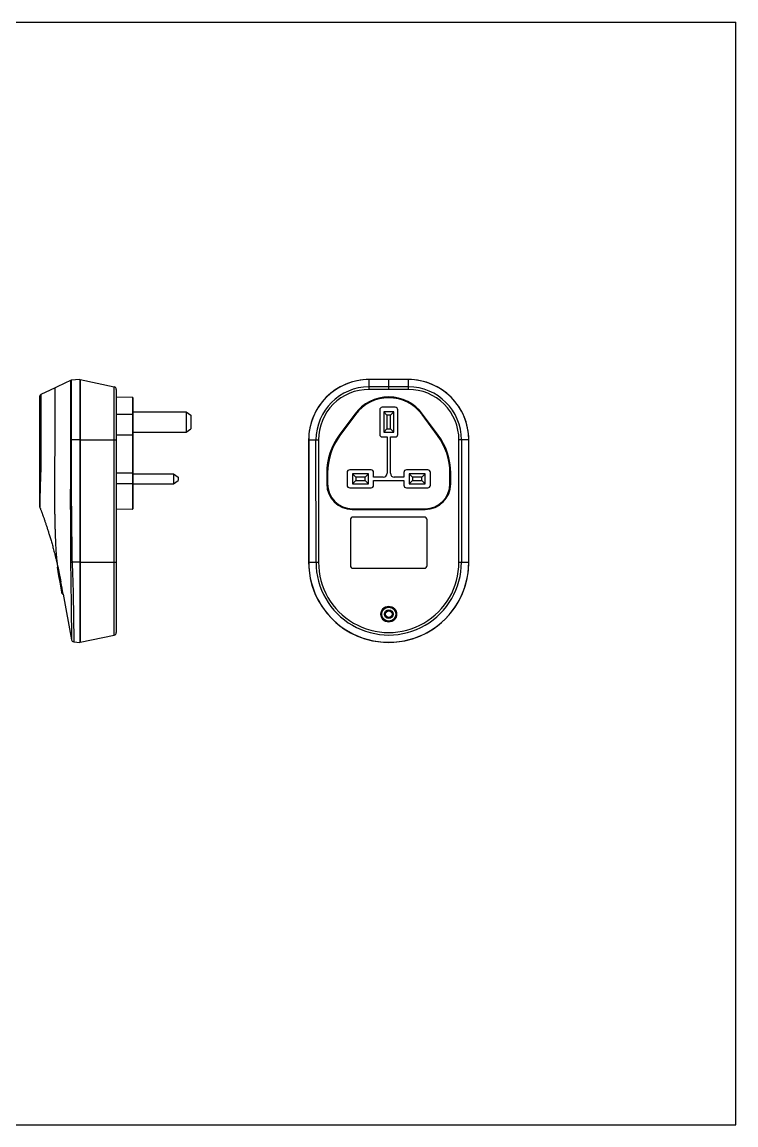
# Model space of a CAD drawing. Header units: millimetres. Extents: x 0 to 559, y 0 to 432.
# Drawn here: x 279.4 to 558.8, y 0 to 431.8 of the extents above; entities that cross this region are included whole.
import ezdxf

# ---------------------------------------------------------------- set-up
doc = ezdxf.new("R2010")
doc.units = ezdxf.units.MM
doc.header["$LTSCALE"] = 30.734
doc.layers.get('0').update_dxf_attribs({"linetype": 'CONTINUOUS'})
doc.layers.add('06___PRT_ALL_SURFS', color=7, linetype='CONTINUOUS')

msp = doc.modelspace()

# ---------------------------------------------------------------- linework, layer by layer
at = {"color": 7, "linetype": 'Continuous'}
for p, q in [((0, 431.8), (558.8, 431.8)), ((558.8, 0), (558.8, 431.8)), ((298.31, 291.44), (298.31, 291.44)), ((302.06, 291.83), (298.65, 291.53)), ((302.06, 291.83), (302.06, 188.95)), ((302.16, 291.44), (302.06, 291.44)), ((302.16, 291.81), (302.16, 188.97)), ((302.16, 291.81), (315.47, 288.95)), ((430.62, 291.83), (415.19, 291.83)), ((415.19, 287.97), (415.19, 291.81)), ((430.62, 291.81), (415.19, 291.81)), ((422.91, 287.97), (422.91, 291.81)), ((430.62, 287.97), (430.62, 291.81)), ((286.36, 241.89), (286.36, 285.39)), ((286.36, 285.39), (286.36, 285.39)), ((286.63, 285.89), (286.48, 285.75)), ((286.62, 285.88), (286.48, 285.74)), ((286.62, 285.88), (286.48, 285.74)), ((286.7, 285.93), (286.62, 285.88)), ((286.71, 285.93), (286.62, 285.88)), ((286.7, 285.93), (286.63, 285.89)), ((286.7, 285.93), (286.7, 285.93)), ((286.7, 285.93), (286.71, 285.93)), ((286.7, 285.93), (286.7, 285.93)), ((292.32, 288.59), (292.3, 288.59)), ((292.3, 288.59), (292.3, 288.58)), ((292.3, 288.58), (292.3, 288.58)), ((315.47, 191.82), (315.47, 288.95)), ((316.26, 287.97), (316.26, 192.8)), ((316.26, 285.03), (322.56, 284.92)), ((430.62, 288.95), (415.19, 288.95)), ((430.62, 287.97), (415.19, 287.97)), ((322.56, 284.92), (322.56, 241.08)), ((322.76, 284.72), (322.76, 241.28)), ((425.44, 280.97), (420.38, 280.97)), ((316.26, 278.33), (322.56, 278.27)), ((322.76, 279.15), (343.66, 279.15)), ((343.66, 279.15), (343.66, 271.19)), ((343.66, 279.15), (345.46, 277.85)), ((345.46, 277.85), (345.46, 272.49)), ((409.63, 278.33), (403.54, 270.09)), ((409.72, 278.27), (403.63, 270.02)), ((409.88, 278.15), (403.79, 269.9)), ((409.63, 278.33), (409.88, 278.15)), ((419.38, 279.97), (419.38, 270.37)), ((420.93, 279.15), (420.93, 271.19)), ((420.93, 279.15), (422.23, 277.85)), ((424.89, 279.15), (420.93, 279.15)), ((422.23, 277.85), (422.23, 272.49)), ((423.59, 277.85), (422.23, 277.85)), ((424.89, 279.15), (423.59, 277.85)), ((423.59, 272.49), (423.59, 277.85)), ((424.89, 271.19), (424.89, 279.15)), ((426.44, 270.37), (426.44, 279.97)), ((435.93, 278.15), (436.18, 278.33)), ((442.02, 269.9), (435.93, 278.15)), ((442.18, 270.02), (436.09, 278.27)), ((442.27, 270.09), (436.18, 278.33)), ((343.66, 271.19), (345.46, 272.49)), ((420.93, 271.19), (422.23, 272.49)), ((422.23, 272.49), (423.59, 272.49)), ((424.89, 271.19), (423.59, 272.49)), ((298.63, 268.19), (298.31, 268.2)), ((302.16, 268.19), (298.63, 268.19)), ((302.16, 268.2), (316.26, 268.2)), ((322.56, 270.02), (316.26, 270.09)), ((322.76, 271.19), (343.66, 271.19)), ((391.56, 268.19), (391.57, 220.28)), ((391.58, 268.2), (391.59, 220.29)), ((391.58, 268.2), (395.42, 268.2)), ((394.45, 220.29), (394.44, 268.2)), ((395.42, 268.2), (395.42, 220.29)), ((403.79, 269.9), (403.54, 270.09)), ((420.38, 269.37), (422.26, 269.37)), ((420.93, 271.19), (424.89, 271.19)), ((422.26, 269.37), (422.26, 255.12)), ((423.56, 255.12), (423.56, 269.37)), ((423.56, 269.37), (425.44, 269.37)), ((442.02, 269.9), (442.27, 270.09)), ((450.39, 220.29), (450.4, 268.2)), ((454.23, 268.2), (450.4, 268.2)), ((451.37, 268.2), (451.37, 220.29)), ((454.22, 220.29), (454.23, 268.2)), ((454.24, 220.28), (454.25, 268.19)), ((322.76, 255.24), (316.26, 255.24)), ((322.76, 254.95), (338.66, 254.95)), ((338.66, 254.95), (338.66, 250.99)), ((338.66, 254.95), (340.46, 253.65)), ((398.66, 255.24), (398.66, 250.97)), ((398.97, 255.24), (398.66, 255.24)), ((398.77, 255.24), (398.77, 250.97)), ((398.97, 255.24), (398.97, 250.97)), ((406.62, 255.49), (406.62, 250.45)), ((415.98, 256.49), (407.62, 256.49)), ((408.67, 254.95), (408.67, 250.99)), ((408.67, 254.95), (409.97, 253.65)), ((414.93, 254.95), (408.67, 254.95)), ((414.93, 254.95), (413.63, 253.65)), ((414.93, 250.99), (414.93, 254.95)), ((416.98, 253.62), (416.98, 255.49)), ((428.84, 255.49), (428.84, 253.62)), ((438.2, 256.49), (429.84, 256.49)), ((430.89, 254.95), (430.89, 250.99)), ((437.15, 254.95), (430.89, 254.95)), ((430.89, 254.95), (432.19, 253.65)), ((437.15, 254.95), (435.85, 253.65)), ((437.15, 250.99), (437.15, 254.95)), ((439.2, 250.45), (439.2, 255.49)), ((446.85, 255.24), (447.16, 255.24)), ((446.85, 250.97), (446.85, 255.24)), ((447.05, 250.97), (447.05, 255.24)), ((447.16, 250.97), (447.16, 255.24)), ((322.76, 250.97), (316.26, 250.97)), ((322.76, 250.99), (338.66, 250.99)), ((338.66, 250.99), (340.46, 252.29)), ((340.46, 253.65), (340.46, 252.29)), ((398.97, 250.97), (398.66, 250.97)), ((408.67, 250.99), (409.97, 252.29)), ((408.67, 250.99), (414.93, 250.99)), ((409.97, 253.65), (409.97, 252.29)), ((413.63, 253.65), (409.97, 253.65)), ((409.97, 252.29), (413.63, 252.29)), ((413.63, 252.29), (413.63, 253.65)), ((414.93, 250.99), (413.63, 252.29)), ((420.76, 253.62), (416.98, 253.62)), ((416.98, 250.45), (416.98, 252.32)), ((416.98, 252.32), (428.84, 252.32)), ((428.84, 253.62), (425.06, 253.62)), ((428.84, 252.32), (428.84, 250.45)), ((430.89, 250.99), (432.19, 252.29)), ((430.89, 250.99), (437.15, 250.99)), ((432.19, 253.65), (432.19, 252.29)), ((435.85, 253.65), (432.19, 253.65)), ((432.19, 252.29), (435.85, 252.29)), ((435.85, 252.29), (435.85, 253.65)), ((437.15, 250.99), (435.85, 252.29)), ((446.85, 250.97), (447.16, 250.97)), ((407.62, 249.45), (415.98, 249.45)), ((429.84, 249.45), (438.2, 249.45)), ((286.36, 241.89), (286.41, 241.66)), ((286.39, 243.76), (286.39, 243.7)), ((286.39, 243.7), (286.39, 243.56)), ((286.39, 243.56), (286.39, 243.5)), ((286.4, 242.38), (286.4, 242.19)), ((322.56, 241.08), (316.26, 240.97)), ((408.66, 241.28), (408.66, 240.97)), ((408.66, 241.28), (437.16, 241.28)), ((408.66, 241.08), (437.16, 241.08)), ((408.66, 240.97), (437.16, 240.97)), ((408.91, 237.98), (408.91, 237.97)), ((436.91, 237.98), (408.91, 237.98)), ((436.91, 237.97), (408.91, 237.97)), ((436.91, 237.98), (436.91, 237.97)), ((437.16, 241.28), (437.16, 240.97)), ((407.9, 236.97), (407.9, 218.97)), ((407.9, 236.97), (407.91, 236.97)), ((407.91, 236.97), (407.91, 218.97)), ((437.92, 236.97), (437.91, 236.97)), ((437.91, 218.97), (437.91, 236.97)), ((437.92, 218.97), (437.92, 236.97)), ((302.16, 220.28), (298.97, 220.28)), ((302.16, 220.29), (316.26, 220.29)), ((391.59, 220.29), (395.42, 220.29)), ((450.39, 220.29), (454.22, 220.29)), ((293.41, 218.57), (293.21, 218.33)), ((293.84, 214.95), (293.21, 218.33)), ((293.42, 218.53), (293.42, 218.52)), ((293.56, 217.73), (293.57, 217.63)), ((293.57, 217.63), (293.57, 217.63)), ((293.61, 217.62), (293.61, 217.63)), ((407.9, 218.97), (407.91, 218.97)), ((408.91, 217.97), (436.91, 217.97)), ((408.91, 217.96), (408.91, 217.97)), ((408.91, 217.96), (436.91, 217.96)), ((436.91, 217.96), (436.91, 217.97)), ((437.92, 218.97), (437.91, 218.97)), ((293.84, 214.95), (294.03, 214.98)), ((294.27, 212.55), (293.84, 214.95)), ((294.03, 214.98), (294.47, 212.59)), ((294.13, 214.98), (294.03, 214.98)), ((294.27, 212.55), (294.47, 212.59)), ((295.11, 208), (294.27, 212.55)), ((294.29, 214.19), (294.59, 212.58)), ((294.59, 212.59), (294.47, 212.59)), ((294.47, 212.59), (294.47, 212.56)), ((294.47, 212.56), (295.31, 207.83)), ((294.59, 212.58), (294.6, 212.55)), ((295.11, 208), (295.31, 207.83)), ((295.45, 207.84), (295.45, 207.83)), ((295.45, 207.83), (298.73, 189.98)), ((298.6, 203.32), (298.73, 189.98)), ((299.5, 200.51), (299.51, 199.41)), ((299.51, 199.41), (299.63, 189.16)), ((302.16, 188.97), (315.47, 191.82)), ((302.06, 189.34), (302.16, 189.34)), ((0, 0), (558.8, 0))]:
    msp.add_line(p, q, dxfattribs=at)
msp.add_lwpolyline([(286.48, 285.75), (286.39, 285.58), (286.36, 285.39)], dxfattribs=at)
for radius in [3.09, 2.79, 2.75, 1.7, 1.4]:
    msp.add_circle((422.91, 199.97), radius, dxfattribs=at)
for centre, radius, start, end in [((298.73, 290.53), 1, 95.0001, 115.3843), ((415.19, 268.2), 23.63, 89.9998, 180.0071), ((415.19, 268.2), 23.61, 90.0002, 180.0002), ((430.62, 268.2), 23.63, 359.9927, 90), ((430.62, 268.2), 23.61, 359.9998, 89.9998), ((286.96, 285.39), 0.6, 140.7333, 180), ((286.96, 285.39), 0.6, 117.2988, 130.4236), ((315.26, 287.97), 1, 0, 77.8898), ((315.26, 287.97), 1, 0.0473, 77.8717), ((415.19, 268.2), 20.76, 90, 180), ((415.19, 268.2), 19.77, 89.9932, 180.0067), ((422.91, 268.53), 16.5, 36.4424, 143.5576), ((430.62, 268.2), 20.76, 0, 90), ((430.62, 268.2), 19.77, 359.9933, 90.0067), ((322.56, 284.72), 0.2, 0, 89), ((422.91, 268.53), 16.39, 36.4424, 143.5576), ((422.91, 268.53), 16.19, 36.4424, 143.5576), ((420.38, 279.97), 1, 90, 180), ((425.44, 279.97), 1, 0, 90), ((423.66, 255.24), 25, 143.5576, 180), ((423.66, 255.24), 24.89, 143.5576, 180), ((423.66, 255.24), 24.69, 143.5576, 180), ((420.38, 270.37), 1, 180, 270), ((425.44, 270.37), 1, 270, 360), ((422.16, 255.24), 24.69, 0, 36.4424), ((422.16, 255.24), 24.89, 0, 36.4424), ((422.16, 255.24), 25, 0, 36.4424), ((407.62, 255.49), 1, 90, 180), ((415.98, 255.49), 1, 0, 90), ((420.76, 255.12), 1.5, 270, 360), ((425.06, 255.12), 1.5, 180, 270), ((429.84, 255.49), 1, 90, 180), ((438.2, 255.49), 1, 0, 90), ((408.66, 250.97), 10, 180, 270), ((408.66, 250.97), 9.89, 180, 270), ((408.66, 250.97), 9.69, 180, 270), ((407.62, 250.45), 1, 180, 270), ((415.98, 250.45), 1, 270, 360), ((429.84, 250.45), 1, 180, 270), ((437.16, 250.97), 10, 270, 360), ((437.16, 250.97), 9.89, 270, 360), ((437.16, 250.97), 9.69, 270, 360), ((438.2, 250.45), 1, 270, 360), ((286.96, 241.9), 0.6, 180, 204.7755), ((593.39, 243.54), 306.99, 180.0079, 180.2171), ((352.94, 242.54), 66.54, 180.3042, 180.6011), ((322.56, 241.28), 0.2, 271, 360), ((408.91, 236.97), 1.01, 90, 180), ((408.91, 236.97), 1, 90, 180), ((436.91, 236.97), 1.01, 0, 90), ((436.91, 236.97), 1, 0, 90), ((308.21, 45.08), 175.44, 93.0195, 93.2174), ((422.91, 220.28), 31.34, 180.0071, 359.9929), ((422.91, 220.28), 31.32, 179.9874, 0.0126), ((422.91, 220.28), 28.46, 179.986, 0.014), ((422.91, 220.28), 27.48, 179.9838, 0.0162), ((408.91, 218.97), 1.01, 180, 270), ((408.91, 218.97), 1, 180, 270), ((436.91, 218.97), 1.01, 270, 360), ((436.91, 218.97), 1, 270, 360), ((-47.89, 147.68), 348.58, 9.9392, 10.7259), ((315.26, 192.8), 1, 282.1097, 0.0215), ((299.71, 190.16), 1, 190.3875, 264.9997)]:
    msp.add_arc(centre, radius, start, end, dxfattribs=at)
for points, knots in [([(298.31, 291.44), (298.32, 291.44), (298.31, 291.38), (298.31, 291.32), (298.31, 291.17), (298.32, 290.98), (298.32, 290.73), (298.33, 290.43), (298.33, 290.07), (298.33, 289.66), (298.33, 289.2), (298.32, 288.49), (298.32, 287.47), (298.32, 286.12), (298.32, 284.59), (298.32, 282.9), (298.32, 281.08), (298.32, 279.12), (298.31, 277.07), (298.3, 274.93), (298.3, 272.72), (298.3, 270.85), (298.31, 269.34), (298.31, 268.58), (298.31, 268.2)], [0, 0, 0, 0, 0.001214, 0.004811, 0.010717, 0.019, 0.029666, 0.042684, 0.058025, 0.075649, 0.095513, 0.117567, 0.16802, 0.226512, 0.292469, 0.365252, 0.44416, 0.528426, 0.617228, 0.709698, 0.804925, 0.901989, 0.950932, 1, 1, 1, 1]), ([(298.65, 291.53), (298.66, 291.53), (298.65, 291.47), (298.65, 291.41), (298.64, 291.25), (298.64, 291.06), (298.64, 290.81), (298.64, 290.51), (298.63, 290.15), (298.63, 289.74), (298.63, 289.27), (298.62, 288.55), (298.62, 287.53), (298.62, 286.17), (298.62, 284.64), (298.63, 282.95), (298.63, 281.11), (298.64, 279.16), (298.64, 277.09), (298.64, 274.94), (298.65, 272.73), (298.64, 270.85), (298.64, 269.34), (298.64, 268.58), (298.63, 268.19)], [0, 0, 0, 0, 0.001203, 0.004868, 0.010887, 0.019278, 0.030035, 0.043134, 0.058541, 0.076218, 0.09612, 0.118199, 0.168667, 0.227135, 0.293038, 0.365741, 0.444551, 0.528713, 0.617412, 0.709789, 0.80496, 0.90201, 0.950946, 1, 1, 1, 1]), ([(286.71, 285.93), (286.71, 285.93), (286.71, 285.92), (286.71, 285.9), (286.71, 285.85), (286.71, 285.77), (286.71, 285.64), (286.72, 285.46), (286.72, 285.23), (286.72, 284.97), (286.72, 284.66), (286.73, 284.31), (286.73, 283.75), (286.73, 282.97), (286.74, 281.92), (286.74, 280.73), (286.75, 279.42), (286.75, 278), (286.76, 276.49), (286.76, 274.9), (286.76, 273.25), (286.76, 271.57), (286.76, 269.86), (286.74, 268.15), (286.72, 266.44), (286.72, 264.72), (286.72, 263.01), (286.71, 261.29), (286.71, 259.58), (286.71, 257.87), (286.7, 256.16), (286.66, 254.47), (286.6, 252.82), (286.53, 251.23), (286.47, 249.72), (286.42, 247.9), (286.4, 245.92), (286.4, 244.42), (286.39, 243.76)], [0, 0, 0, 0, 0.000186, 0.000562, 0.001209, 0.003328, 0.006542, 0.010819, 0.016125, 0.022455, 0.029808, 0.038168, 0.04751, 0.069021, 0.094063, 0.122323, 0.153508, 0.187297, 0.223292, 0.261077, 0.300223, 0.340306, 0.380868, 0.421517, 0.462166, 0.502815, 0.543464, 0.584114, 0.624763, 0.665412, 0.706009, 0.746205, 0.785535, 0.823448, 0.859459, 0.893223, 0.952885, 1, 1, 1, 1]), ([(293.61, 217.63), (293.56, 217.87), (293.45, 218.43), (293.29, 219.41), (293.13, 220.68), (292.97, 222.25), (292.83, 224.1), (292.7, 226.25), (292.61, 228.21), (292.54, 229.91), (292.49, 231.27), (292.44, 232.67), (292.38, 234.1), (292.35, 235.55), (292.33, 237.03), (292.3, 238.51), (292.27, 240.51), (292.24, 244), (292.22, 248.93), (292.24, 254.64), (292.28, 259.24), (292.29, 262.35), (292.31, 264.1), (292.31, 265.42), (292.32, 266.74), (292.33, 268.5), (292.34, 270.69), (292.35, 273.28), (292.37, 275.8), (292.38, 278.21), (292.38, 280.46), (292.38, 282.51), (292.38, 284.31), (292.38, 285.82), (292.38, 287.01), (292.38, 287.85), (292.37, 288.29), (292.36, 288.45)], [0, 0, 0, 0, 0.010449, 0.024132, 0.042184, 0.064476, 0.090758, 0.120992, 0.155354, 0.173856, 0.193083, 0.212894, 0.233136, 0.25368, 0.274459, 0.295421, 0.31652, 0.358932, 0.443364, 0.524929, 0.600921, 0.637945, 0.656516, 0.675118, 0.693752, 0.712399, 0.749556, 0.786255, 0.822054, 0.856293, 0.888297, 0.917392, 0.942944, 0.964416, 0.981305, 0.993235, 1, 1, 1, 1]), ([(292.36, 288.45), (292.36, 288.48), (292.36, 288.52), (292.35, 288.56), (292.35, 288.58), (292.35, 288.59), (292.35, 288.6), (292.34, 288.61), (292.34, 288.61), (292.34, 288.6)], [0, 0, 0, 0, 0.521424, 0.683248, 0.803763, 0.88958, 0.942348, 0.970782, 1, 1, 1, 1]), ([(322.76, 278.15), (322.76, 278.16), (322.75, 278.2), (322.7, 278.24), (322.64, 278.26), (322.59, 278.27), (322.56, 278.27)], [0, 0, 0, 0, 0.18986, 0.419166, 0.695302, 1, 1, 1, 1]), ([(298.31, 268.2), (298.3, 267.95), (298.31, 267.45), (298.31, 266.45), (298.31, 265.2), (298.31, 263.71), (298.31, 262.21), (298.31, 260.71), (298.3, 258.71), (298.3, 256.21), (298.3, 253.21), (298.29, 249.22), (298.29, 244.22), (298.29, 239.23), (298.31, 235.23), (298.32, 232.23), (298.33, 229.24), (298.34, 226.74), (298.35, 224.74), (298.35, 223.24), (298.35, 221.74), (298.36, 220.75), (298.37, 220.25)], [0, 0, 0, 0, 0.015625, 0.03125, 0.062501, 0.093751, 0.125002, 0.156252, 0.187503, 0.250003, 0.312504, 0.375005, 0.500007, 0.625008, 0.687508, 0.750008, 0.812509, 0.875009, 0.906259, 0.937508, 0.968757, 1, 1, 1, 1]), ([(298.63, 268.19), (298.63, 267.94), (298.63, 267.45), (298.63, 266.7), (298.63, 265.95), (298.63, 264.95), (298.63, 263.7), (298.63, 262.2), (298.63, 260.71), (298.63, 258.71), (298.63, 256.21), (298.64, 253.22), (298.64, 249.23), (298.67, 244.24), (298.71, 239.24), (298.75, 235.25), (298.79, 232.26), (298.82, 229.26), (298.86, 226.77), (298.88, 224.77), (298.89, 223.27), (298.91, 221.78), (298.94, 220.78), (298.97, 220.28)], [0, 0, 0, 0, 0.015625, 0.03125, 0.046875, 0.0625, 0.09375, 0.125, 0.15625, 0.1875, 0.25, 0.3125, 0.375, 0.500001, 0.625001, 0.687501, 0.750001, 0.812501, 0.875001, 0.906251, 0.937501, 0.968751, 1, 1, 1, 1]), ([(322.76, 269.9), (322.76, 269.92), (322.75, 269.95), (322.7, 269.99), (322.64, 270.02), (322.59, 270.02), (322.56, 270.02)], [0, 0, 0, 0, 0.18986, 0.419166, 0.695302, 1, 1, 1, 1]), ([(286.4, 241.84), (286.4, 241.82), (286.4, 241.77), (286.4, 241.71), (286.4, 241.67), (286.4, 241.66), (286.41, 241.66)], [0, 0, 0, 0, 0.452748, 0.770877, 0.947724, 1, 1, 1, 1]), ([(298.37, 220.25), (298.37, 219.94), (298.38, 219.32), (298.39, 218.39), (298.41, 217.47), (298.44, 215.95), (298.47, 213.84), (298.52, 210.33), (298.55, 207.74), (298.57, 206.04)], [0, 0, 0, 0, 0.065258, 0.130404, 0.195389, 0.260151, 0.452542, 0.640965, 1, 1, 1, 1]), ([(298.97, 220.28), (299.02, 219.39), (299.1, 217.61), (299.23, 214.11), (299.38, 208.41), (299.46, 203.6), (299.5, 200.51)], [0, 0, 0, 0, 0.135229, 0.26949, 0.5311, 1, 1, 1, 1]), ([(293.42, 218.52), (293.44, 218.42), (293.47, 218.26), (293.51, 217.99), (293.54, 217.83), (293.56, 217.73)], [0, 0, 0, 0, 0.359656, 0.647693, 1, 1, 1, 1]), ([(293.57, 217.63), (293.61, 217.44), (293.68, 217.04), (293.79, 216.4), (293.91, 215.71), (293.99, 215.23), (294.03, 214.98)], [0, 0, 0, 0, 0.210803, 0.454975, 0.721699, 1, 1, 1, 1]), ([(298.57, 206.04), (298.58, 205.81), (298.59, 204.9), (298.6, 203.99), (298.6, 203.32)], [0, 0, 0, 0, 0.255817, 1, 1, 1, 1])]:
    msp.add_open_spline(points, degree=3, knots=knots, dxfattribs=at)
msp.add_open_spline([(298.65, 291.53), (298.53, 291.52), (298.42, 291.49), (298.31, 291.44)], degree=3, dxfattribs=at)
at = {"layer": '06___PRT_ALL_SURFS', "color": 7, "linetype": 'Continuous'}
for p, q in [((296.2, 290.44), (289.57, 287.29)), ((298.31, 291.44), (296.2, 290.44)), ((292.3, 288.58), (286.7, 285.93)), ((286.41, 241.66), (286.49, 241.46)), ((295.31, 207.83), (295.45, 207.83)), ((299.63, 189.16), (302.06, 188.95))]:
    msp.add_line(p, q, dxfattribs=at)
for points in [[(286.49, 241.46), (286.55, 241.31), (286.61, 241.14), (286.68, 240.97), (286.75, 240.79), (286.82, 240.61), (286.9, 240.42), (286.97, 240.22), (287.05, 240.02), (287.13, 239.81), (287.21, 239.59), (287.29, 239.37), (287.38, 239.14), (287.46, 238.9), (287.55, 238.66), (287.64, 238.42), (287.72, 238.17), (287.81, 237.92), (287.9, 237.66), (288, 237.39), (288.09, 237.13), (288.18, 236.85), (288.28, 236.58), (288.37, 236.3), (288.47, 236.01), (288.56, 235.72), (288.66, 235.43), (288.76, 235.13), (288.86, 234.83), (288.96, 234.53), (289.06, 234.22), (289.16, 233.9), (289.27, 233.58), (289.37, 233.25), (289.48, 232.91), (289.59, 232.57), (289.7, 232.22), (289.81, 231.86), (289.92, 231.5), (290.03, 231.13), (290.15, 230.75), (290.26, 230.37), (290.38, 229.98), (290.5, 229.58), (290.62, 229.17), (290.75, 228.76), (290.87, 228.33), (290.99, 227.9), (291.12, 227.47), (291.25, 227.02), (291.38, 226.57), (291.5, 226.11), (291.63, 225.65), (291.76, 225.18), (291.89, 224.7), (292.02, 224.21), (292.16, 223.71), (292.29, 223.21), (292.42, 222.7), (292.55, 222.2), (292.67, 221.71), (292.8, 221.19), (292.93, 220.65), (293.06, 220.1), (293.19, 219.54), (293.32, 218.98)], [(293.32, 218.98), (293.45, 218.4), (293.57, 217.82), (293.61, 217.62)], [(293.61, 217.63), (293.84, 216.5), (294.21, 214.61), (294.29, 214.19)]]:
    msp.add_lwpolyline(points, dxfattribs=at)
msp.add_circle((422.91, 199.97), 1.3, dxfattribs=at)

doc.saveas('drawing.dxf')
